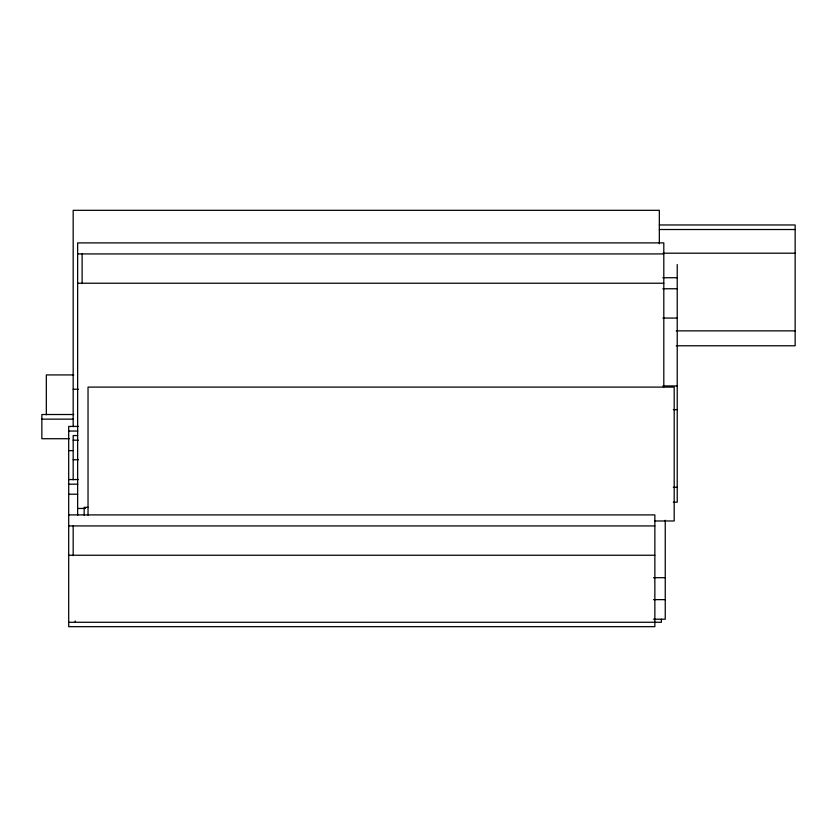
<?xml version="1.0" encoding="UTF-8"?>
<svg xmlns="http://www.w3.org/2000/svg" width="837" height="837" viewBox="0 0 837 837"><rect width="100%" height="100%" fill="white"/><g stroke="black" fill="none" stroke-linecap="round" stroke-linejoin="round"><path stroke-width="1.26" d="M659.378 224.965L795.15 224.965L795.15 345.775L676.348 345.775M659.336 229.516L795.15 229.516M663.249 253.203L795.15 253.203M77.642 253.925L663.804 253.925M662.873 277.727L677.227 277.727M77.642 283.23L663.804 283.23M662.852 288.755L677.227 288.755M662.873 318.07L677.227 318.07M676.317 330.866L795.15 330.866M73.771 374.924L46.328 374.924L46.328 414.796M662.862 385.941L677.227 385.941M73.175 389.236L78.396 389.236M673.314 409.628L677.227 409.628M73.771 414.514L41.85 414.514L41.85 438.724L69.262 438.724M41.85 419.149L73.185 419.149M78.396 426.431L68.697 426.431L68.697 626.672L654.858 626.672L654.858 514.901L68.697 514.901M68.697 431.055L77.831 431.055M77.642 435.564L73.175 435.564L73.175 479.842M73.175 440.189L78.396 440.189M68.697 450.63L72.61 450.63M73.175 459.764L78.396 459.764M68.697 479.559L78.396 479.559M68.697 484.194L77.831 484.194M673.314 487.291L677.227 487.291M68.697 494.217L77.642 494.217M673.314 502.2L677.227 502.2L677.227 264.523M88.084 507.348L84.16 507.348L84.16 515.163M77.642 508.457L85.479 508.457M654.607 520.98L674.193 520.98L674.193 387.102L88.031 387.102L88.031 515.163M68.697 525.929L654.858 525.929M68.697 555.245L654.858 555.245M653.488 577.697L665.248 577.697M653.498 599.637L665.248 599.637M653.498 619.213L665.248 619.213L665.248 520.216M68.697 622.278L661.376 622.268L661.376 619.213M663.804 387.123L663.804 242.887L77.642 242.887L77.642 515.414M659.336 243.787L659.336 210.328L73.175 210.328L73.175 426.703M82.12 253.925L82.12 283.659M75.215 621.002L75.215 622.268M73.175 525.929L73.175 555.663"/></g></svg>
